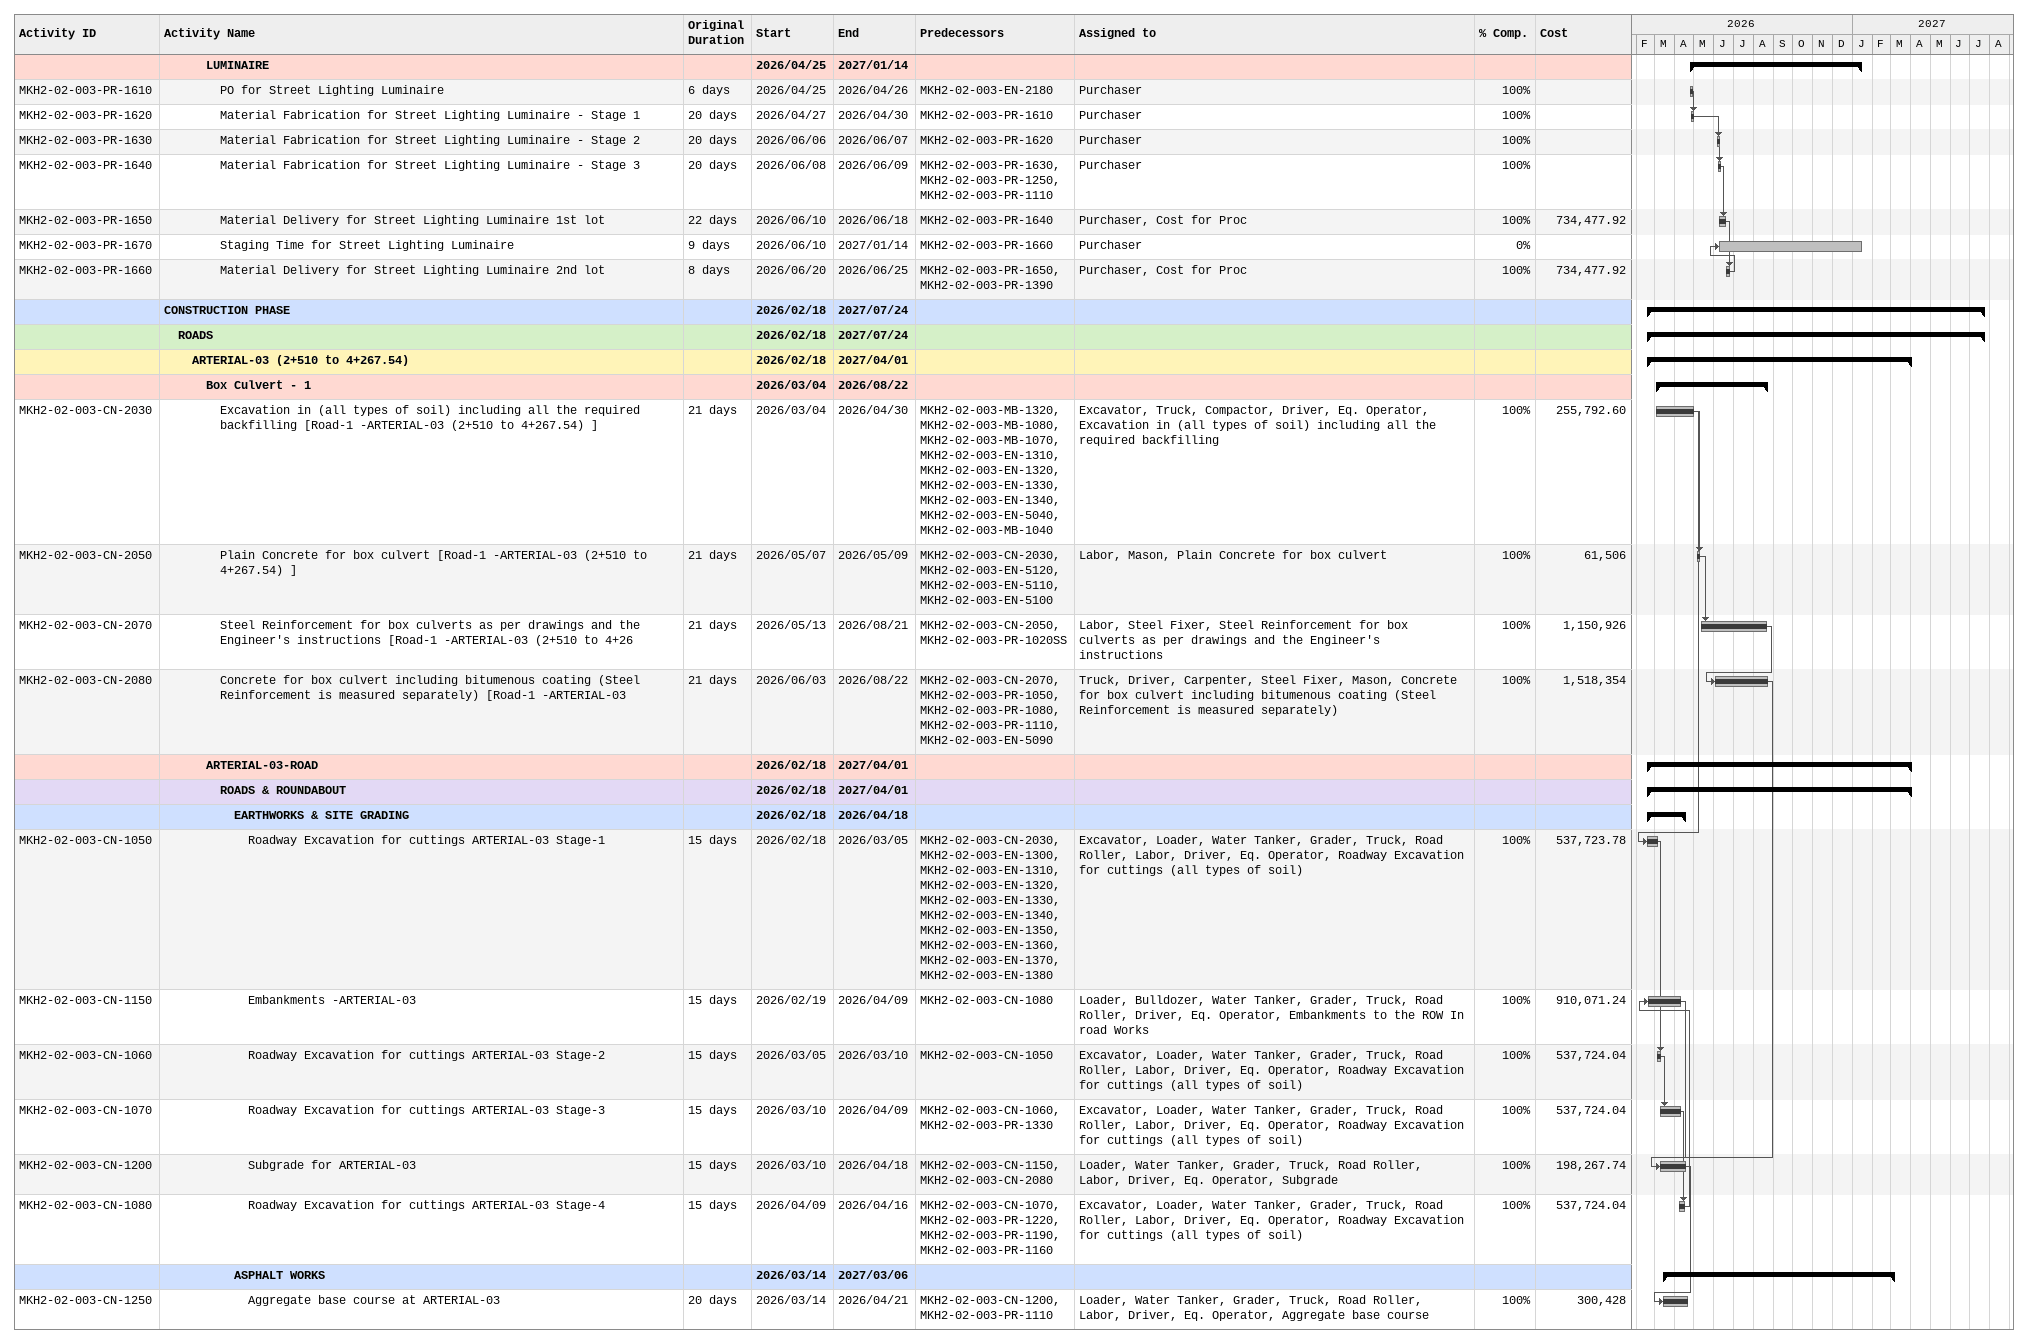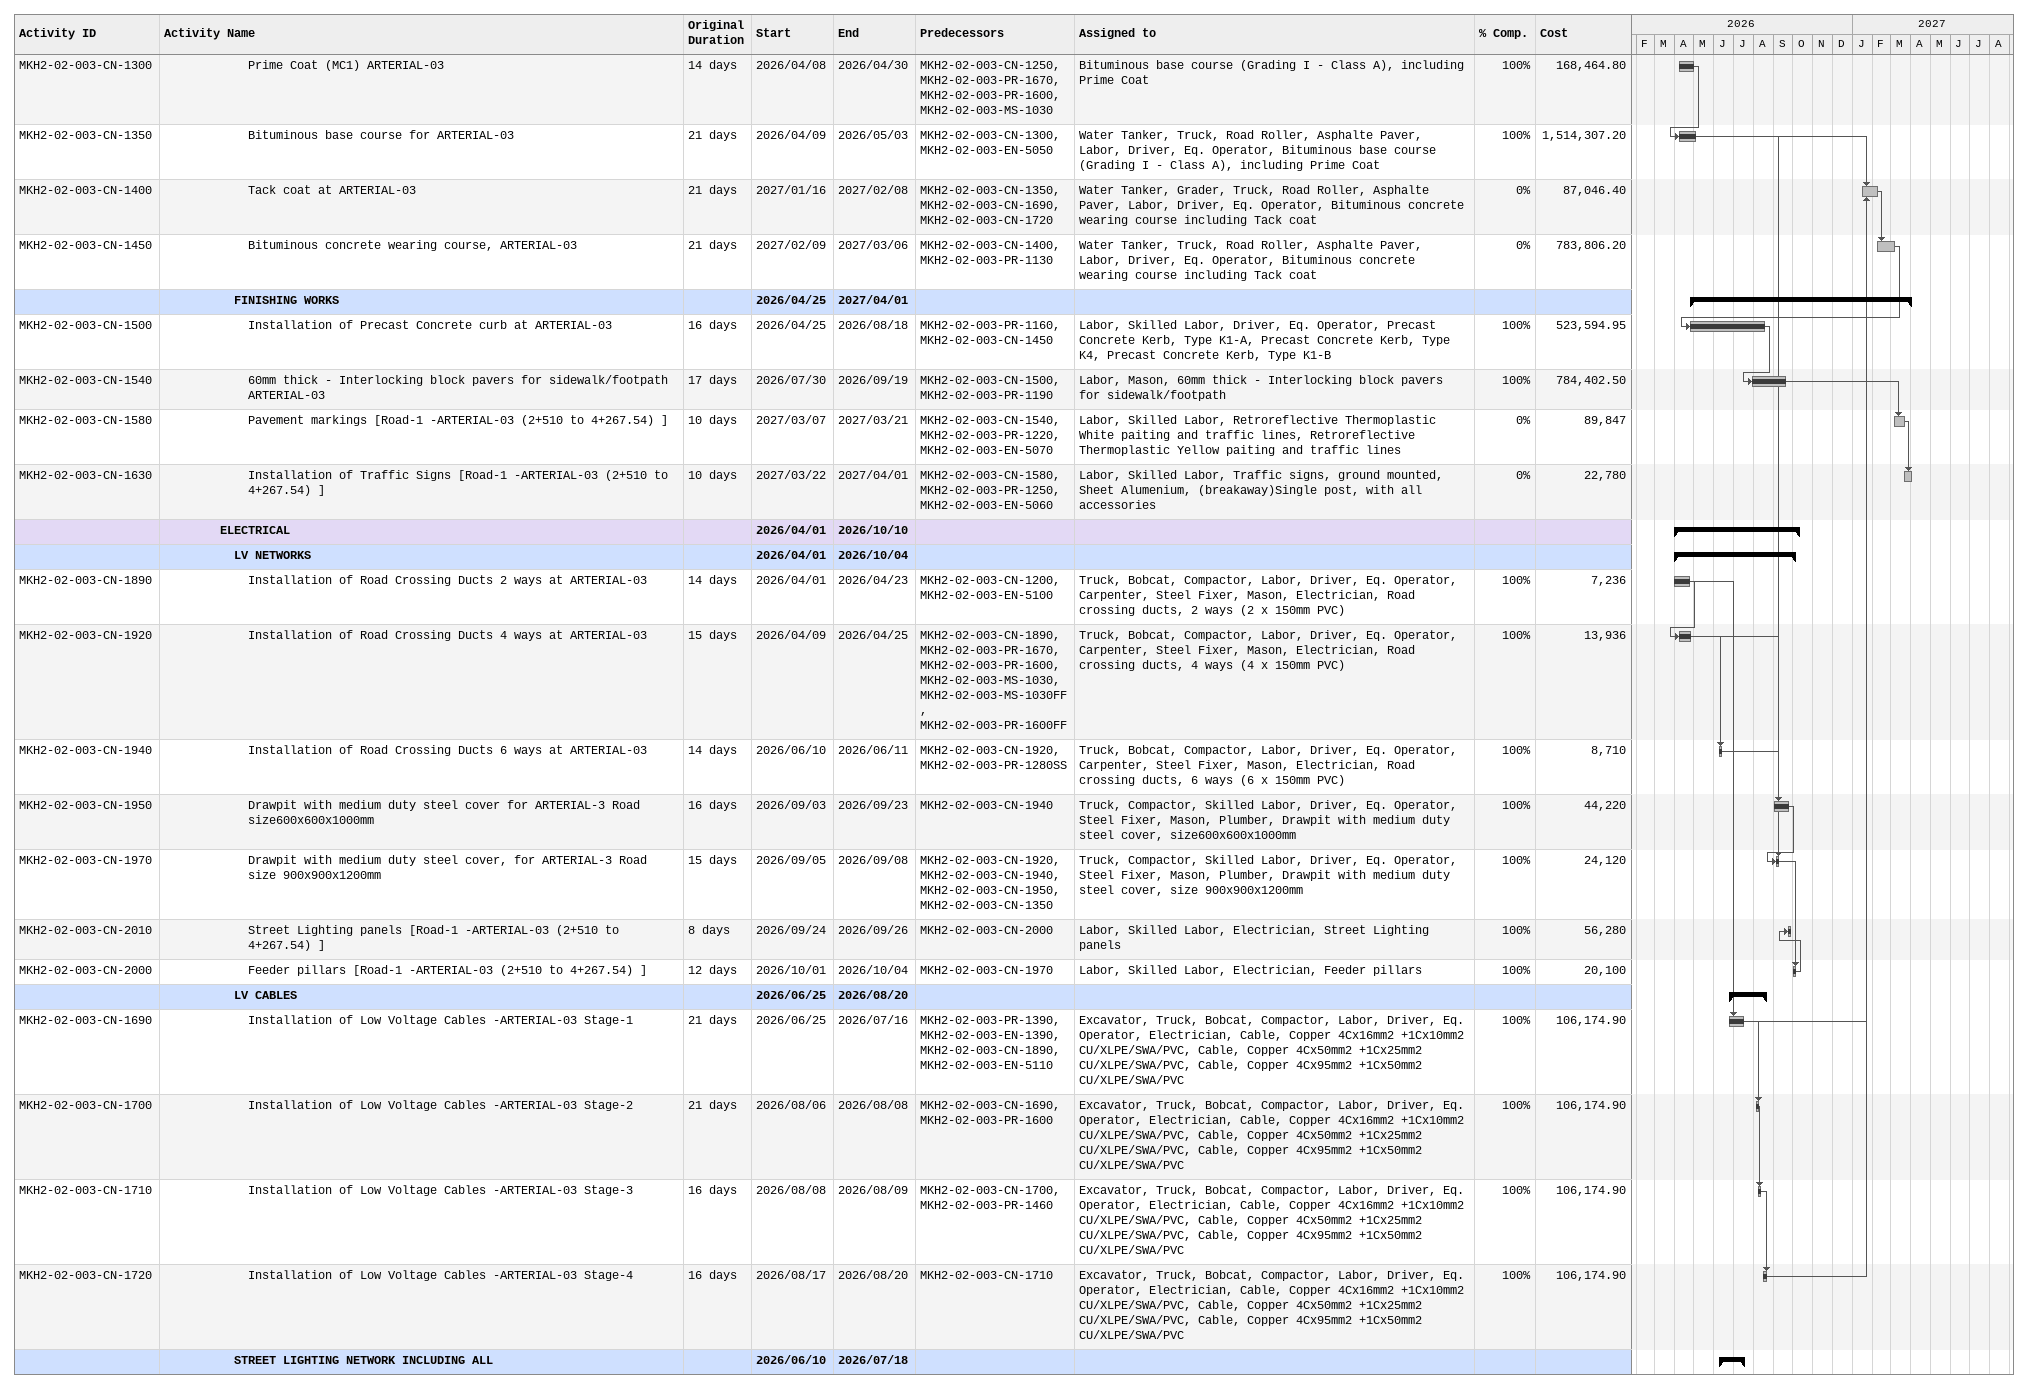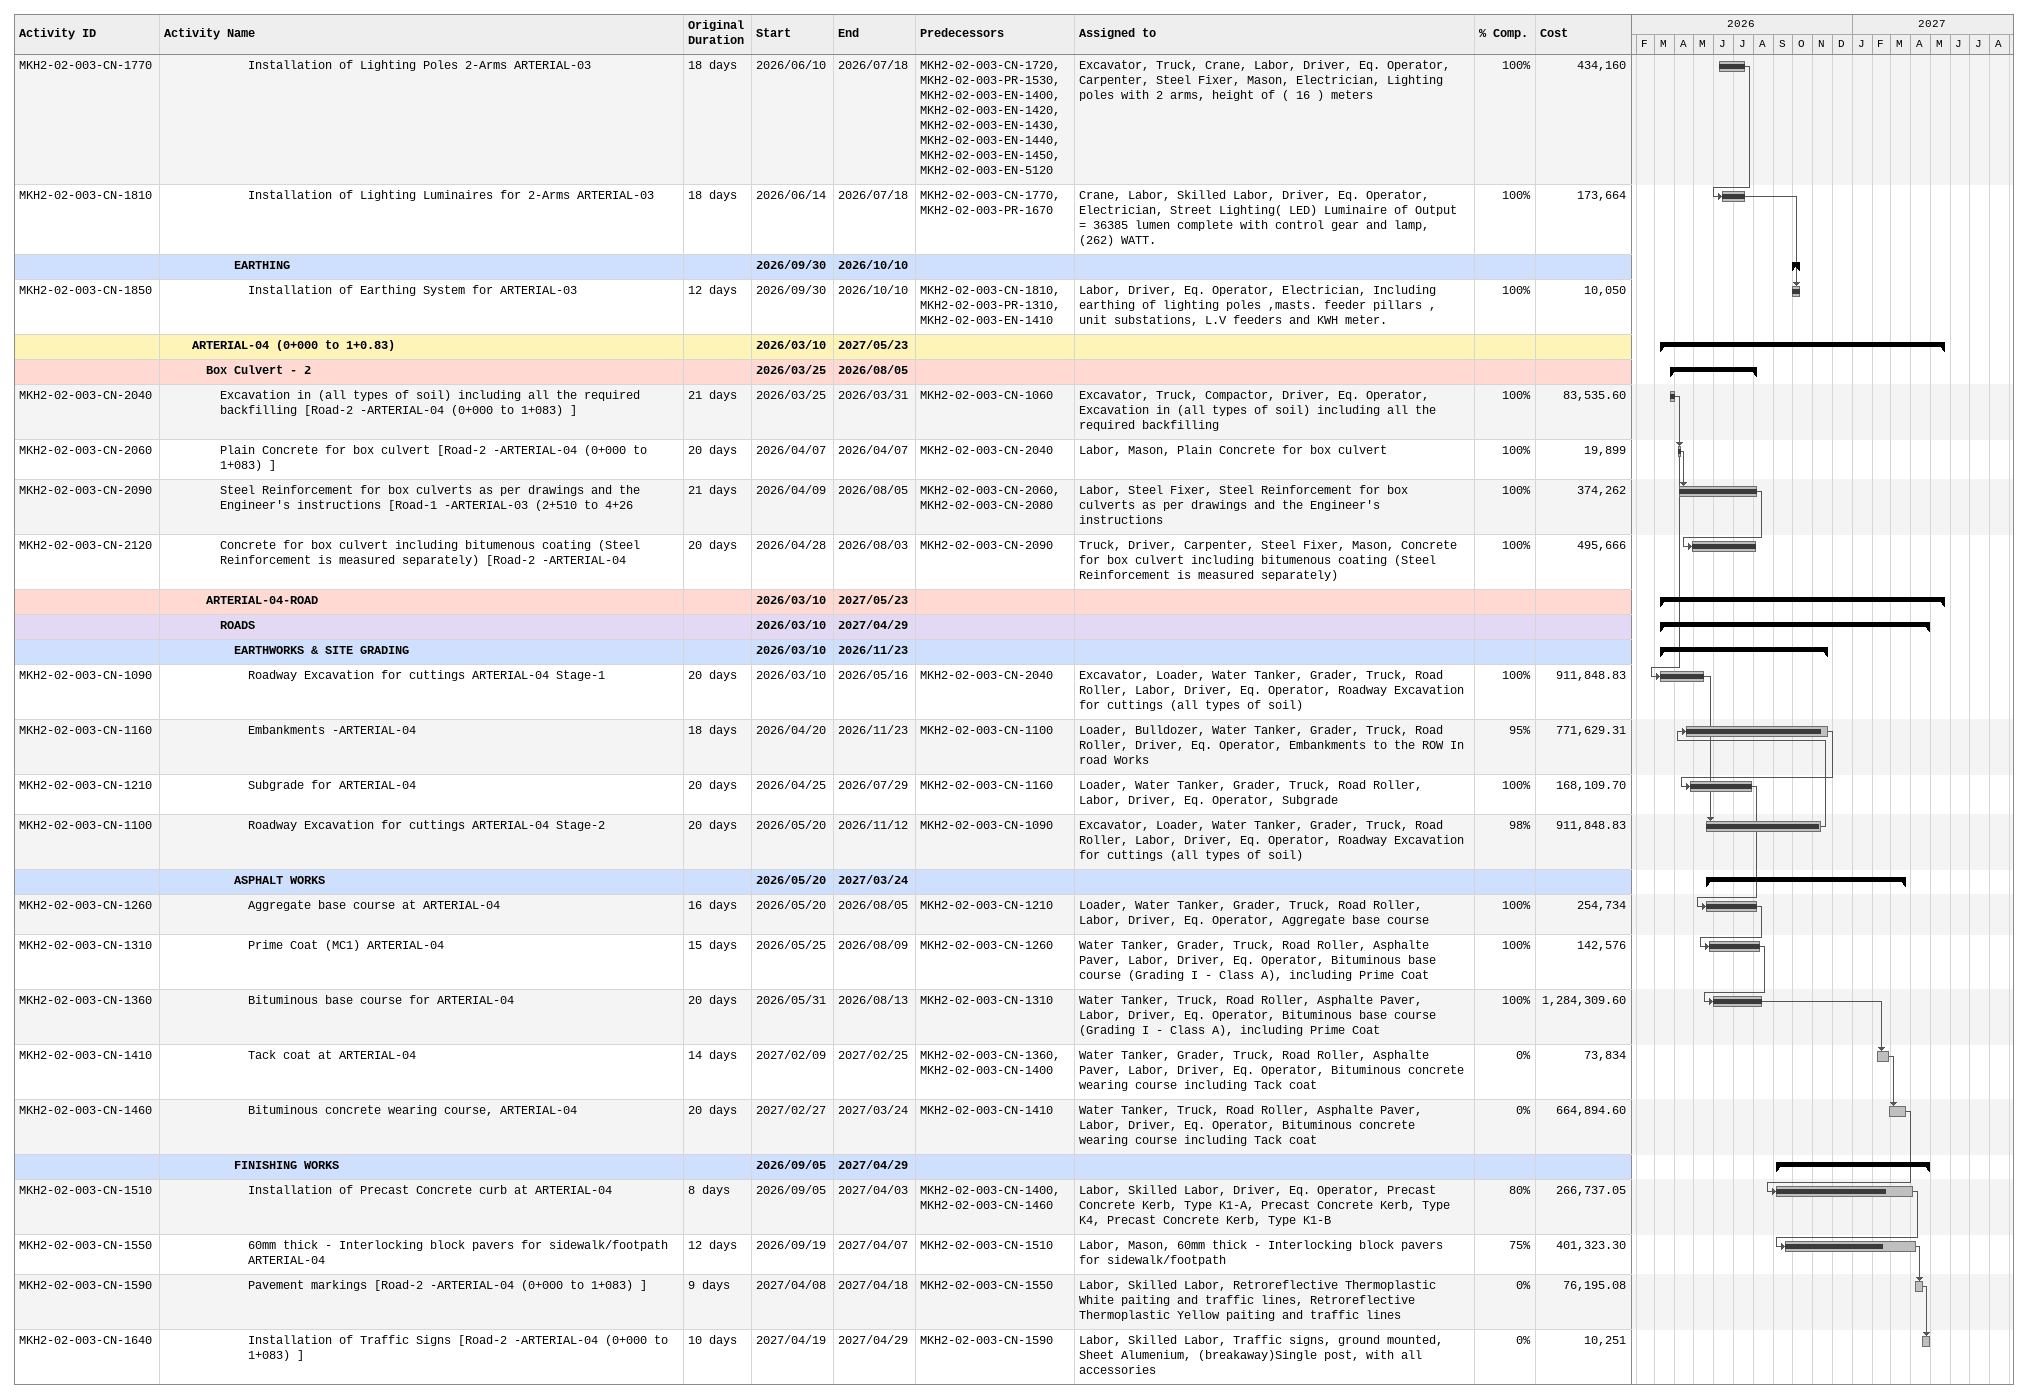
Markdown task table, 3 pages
| ID | Level | Task | Original duration | Start | Finish | Predecessors | Resources | % complete | Cost |
|---|---|---|---|---|---|---|---|---|---|
|  | 4 | **LUMINAIRE** |  | 2026-04-25 | 2027-01-14 |  |  |  |  |
| MKH2-02-003-PR-1610 | 5 | PO for Street Lighting Luminaire | 6d | 2026-04-25 | 2026-04-26 | MKH2-02-003-EN-2180 | Purchaser | 100 |  |
| MKH2-02-003-PR-1620 | 5 | Material Fabrication for Street Lighting Luminaire - Stage 1 | 20d | 2026-04-27 | 2026-04-30 | MKH2-02-003-PR-1610 | Purchaser | 100 |  |
| MKH2-02-003-PR-1630 | 5 | Material Fabrication for Street Lighting Luminaire - Stage 2 | 20d | 2026-06-06 | 2026-06-07 | MKH2-02-003-PR-1620 | Purchaser | 100 |  |
| MKH2-02-003-PR-1640 | 5 | Material Fabrication for Street Lighting Luminaire - Stage 3 | 20d | 2026-06-08 | 2026-06-09 | MKH2-02-003-PR-1630, MKH2-02-003-PR-1250, MKH2-02-003-PR-1110 | Purchaser | 100 |  |
| MKH2-02-003-PR-1650 | 5 | Material Delivery for Street Lighting Luminaire 1st lot | 22d | 2026-06-10 | 2026-06-18 | MKH2-02-003-PR-1640 | Purchaser, Cost for Proc | 100 | 734477.92 |
| MKH2-02-003-PR-1670 | 5 | Staging Time for Street Lighting Luminaire | 9d | 2026-06-10 | 2027-01-14 | MKH2-02-003-PR-1660 | Purchaser | 0 |  |
| MKH2-02-003-PR-1660 | 5 | Material Delivery for Street Lighting Luminaire 2nd lot | 8d | 2026-06-20 | 2026-06-25 | MKH2-02-003-PR-1650, MKH2-02-003-PR-1390 | Purchaser, Cost for Proc | 100 | 734477.92 |
|  | 1 | **CONSTRUCTION PHASE** |  | 2026-02-18 | 2027-07-24 |  |  |  |  |
|  | 2 | **ROADS** |  | 2026-02-18 | 2027-07-24 |  |  |  |  |
|  | 3 | **ARTERIAL-03 (2+510 to 4+267.54)** |  | 2026-02-18 | 2027-04-01 |  |  |  |  |
|  | 4 | **Box Culvert - 1** |  | 2026-03-04 | 2026-08-22 |  |  |  |  |
| MKH2-02-003-CN-2030 | 5 | Excavation in (all types of soil) including all the required backfilling [Road-1 -ARTERIAL-03 (2+510 to 4+267.54) ] | 21d | 2026-03-04 | 2026-04-30 | MKH2-02-003-MB-1320, MKH2-02-003-MB-1080, MKH2-02-003-MB-1070, MKH2-02-003-EN-1310, MKH2-02-003-EN-1320, MKH2-02-003-EN-1330, MKH2-02-003-EN-1340, MKH2-02-003-EN-5040, MKH2-02-003-MB-1040 | Excavator, Truck, Compactor, Driver, Eq. Operator, Excavation in (all types of soil) including all the required backfilling | 100 | 255792.60 |
| MKH2-02-003-CN-2050 | 5 | Plain Concrete for box culvert [Road-1 -ARTERIAL-03 (2+510 to 4+267.54) ] | 21d | 2026-05-07 | 2026-05-09 | MKH2-02-003-CN-2030, MKH2-02-003-EN-5120, MKH2-02-003-EN-5110, MKH2-02-003-EN-5100 | Labor, Mason, Plain Concrete for box culvert | 100 | 61506 |
| MKH2-02-003-CN-2070 | 5 | Steel Reinforcement for box culverts as per drawings and the Engineer's instructions [Road-1 -ARTERIAL-03 (2+510 to 4+26 | 21d | 2026-05-13 | 2026-08-21 | MKH2-02-003-CN-2050, MKH2-02-003-PR-1020SS | Labor, Steel Fixer, Steel Reinforcement for box culverts as per drawings and the Engineer's instructions | 100 | 1150926 |
| MKH2-02-003-CN-2080 | 5 | Concrete for box culvert including bitumenous coating (Steel Reinforcement is measured separately) [Road-1 -ARTERIAL-03 | 21d | 2026-06-03 | 2026-08-22 | MKH2-02-003-CN-2070, MKH2-02-003-PR-1050, MKH2-02-003-PR-1080, MKH2-02-003-PR-1110, MKH2-02-003-EN-5090 | Truck, Driver, Carpenter, Steel Fixer, Mason, Concrete for box culvert including bitumenous coating (Steel Reinforcement is measured separately) | 100 | 1518354 |
|  | 4 | **ARTERIAL-03-ROAD** |  | 2026-02-18 | 2027-04-01 |  |  |  |  |
|  | 5 | **ROADS & ROUNDABOUT** |  | 2026-02-18 | 2027-04-01 |  |  |  |  |
|  | 6 | **EARTHWORKS & SITE GRADING** |  | 2026-02-18 | 2026-04-18 |  |  |  |  |
| MKH2-02-003-CN-1050 | 7 | Roadway Excavation for cuttings ARTERIAL-03 Stage-1 | 15d | 2026-02-18 | 2026-03-05 | MKH2-02-003-CN-2030, MKH2-02-003-EN-1300, MKH2-02-003-EN-1310, MKH2-02-003-EN-1320, MKH2-02-003-EN-1330, MKH2-02-003-EN-1340, MKH2-02-003-EN-1350, MKH2-02-003-EN-1360, MKH2-02-003-EN-1370, MKH2-02-003-EN-1380 | Excavator, Loader, Water Tanker, Grader, Truck, Road Roller, Labor, Driver, Eq. Operator, Roadway Excavation for cuttings (all types of soil) | 100 | 537723.78 |
| MKH2-02-003-CN-1150 | 7 | Embankments -ARTERIAL-03 | 15d | 2026-02-19 | 2026-04-09 | MKH2-02-003-CN-1080 | Loader, Bulldozer, Water Tanker, Grader, Truck, Road Roller, Driver, Eq. Operator, Embankments to the ROW In road Works | 100 | 910071.24 |
| MKH2-02-003-CN-1060 | 7 | Roadway Excavation for cuttings ARTERIAL-03 Stage-2 | 15d | 2026-03-05 | 2026-03-10 | MKH2-02-003-CN-1050 | Excavator, Loader, Water Tanker, Grader, Truck, Road Roller, Labor, Driver, Eq. Operator, Roadway Excavation for cuttings (all types of soil) | 100 | 537724.04 |
| MKH2-02-003-CN-1070 | 7 | Roadway Excavation for cuttings ARTERIAL-03 Stage-3 | 15d | 2026-03-10 | 2026-04-09 | MKH2-02-003-CN-1060, MKH2-02-003-PR-1330 | Excavator, Loader, Water Tanker, Grader, Truck, Road Roller, Labor, Driver, Eq. Operator, Roadway Excavation for cuttings (all types of soil) | 100 | 537724.04 |
| MKH2-02-003-CN-1200 | 7 | Subgrade for ARTERIAL-03 | 15d | 2026-03-10 | 2026-04-18 | MKH2-02-003-CN-1150, MKH2-02-003-CN-2080 | Loader, Water Tanker, Grader, Truck, Road Roller, Labor, Driver, Eq. Operator, Subgrade | 100 | 198267.74 |
| MKH2-02-003-CN-1080 | 7 | Roadway Excavation for cuttings ARTERIAL-03 Stage-4 | 15d | 2026-04-09 | 2026-04-16 | MKH2-02-003-CN-1070, MKH2-02-003-PR-1220, MKH2-02-003-PR-1190, MKH2-02-003-PR-1160 | Excavator, Loader, Water Tanker, Grader, Truck, Road Roller, Labor, Driver, Eq. Operator, Roadway Excavation for cuttings (all types of soil) | 100 | 537724.04 |
|  | 6 | **ASPHALT WORKS** |  | 2026-03-14 | 2027-03-06 |  |  |  |  |
| MKH2-02-003-CN-1250 | 7 | Aggregate base course at ARTERIAL-03 | 20d | 2026-03-14 | 2026-04-21 | MKH2-02-003-CN-1200, MKH2-02-003-PR-1110 | Loader, Water Tanker, Grader, Truck, Road Roller, Labor, Driver, Eq. Operator, Aggregate base course | 100 | 300428 |
| MKH2-02-003-CN-1300 | 7 | Prime Coat (MC1) ARTERIAL-03 | 14d | 2026-04-08 | 2026-04-30 | MKH2-02-003-CN-1250, MKH2-02-003-PR-1670, MKH2-02-003-PR-1600, MKH2-02-003-MS-1030 | Bituminous base course (Grading I - Class A), including Prime Coat | 100 | 168464.80 |
| MKH2-02-003-CN-1350 | 7 | Bituminous base course for ARTERIAL-03 | 21d | 2026-04-09 | 2026-05-03 | MKH2-02-003-CN-1300, MKH2-02-003-EN-5050 | Water Tanker, Truck, Road Roller, Asphalte Paver, Labor, Driver, Eq. Operator, Bituminous base course (Grading I - Class A), including Prime Coat | 100 | 1514307.20 |
| MKH2-02-003-CN-1400 | 7 | Tack coat at ARTERIAL-03 | 21d | 2027-01-16 | 2027-02-08 | MKH2-02-003-CN-1350, MKH2-02-003-CN-1690, MKH2-02-003-CN-1720 | Water Tanker, Grader, Truck, Road Roller, Asphalte Paver, Labor, Driver, Eq. Operator, Bituminous concrete wearing course including Tack coat | 0 | 87046.40 |
| MKH2-02-003-CN-1450 | 7 | Bituminous concrete wearing course, ARTERIAL-03 | 21d | 2027-02-09 | 2027-03-06 | MKH2-02-003-CN-1400, MKH2-02-003-PR-1130 | Water Tanker, Truck, Road Roller, Asphalte Paver, Labor, Driver, Eq. Operator, Bituminous concrete wearing course including Tack coat | 0 | 783806.20 |
|  | 6 | **FINISHING WORKS** |  | 2026-04-25 | 2027-04-01 |  |  |  |  |
| MKH2-02-003-CN-1500 | 7 | Installation of Precast Concrete curb at ARTERIAL-03 | 16d | 2026-04-25 | 2026-08-18 | MKH2-02-003-PR-1160, MKH2-02-003-CN-1450 | Labor, Skilled Labor, Driver, Eq. Operator, Precast Concrete Kerb, Type K1-A, Precast Concrete Kerb, Type K4, Precast Concrete Kerb, Type K1-B | 100 | 523594.95 |
| MKH2-02-003-CN-1540 | 7 | 60mm thick - Interlocking block pavers for sidewalk/footpath ARTERIAL-03 | 17d | 2026-07-30 | 2026-09-19 | MKH2-02-003-CN-1500, MKH2-02-003-PR-1190 | Labor, Mason, 60mm thick - Interlocking block pavers for sidewalk/footpath | 100 | 784402.50 |
| MKH2-02-003-CN-1580 | 7 | Pavement markings [Road-1 -ARTERIAL-03 (2+510 to 4+267.54) ] | 10d | 2027-03-07 | 2027-03-21 | MKH2-02-003-CN-1540, MKH2-02-003-PR-1220, MKH2-02-003-EN-5070 | Labor, Skilled Labor, Retroreflective Thermoplastic White paiting and traffic lines, Retroreflective Thermoplastic Yellow paiting and traffic lines | 0 | 89847 |
| MKH2-02-003-CN-1630 | 7 | Installation of Traffic Signs [Road-1 -ARTERIAL-03 (2+510 to 4+267.54) ] | 10d | 2027-03-22 | 2027-04-01 | MKH2-02-003-CN-1580, MKH2-02-003-PR-1250, MKH2-02-003-EN-5060 | Labor, Skilled Labor, Traffic signs, ground mounted, Sheet Alumenium, (breakaway)Single post, with all accessories | 0 | 22780 |
|  | 5 | **ELECTRICAL** |  | 2026-04-01 | 2026-10-10 |  |  |  |  |
|  | 6 | **LV NETWORKS** |  | 2026-04-01 | 2026-10-04 |  |  |  |  |
| MKH2-02-003-CN-1890 | 7 | Installation of Road Crossing Ducts 2 ways at ARTERIAL-03 | 14d | 2026-04-01 | 2026-04-23 | MKH2-02-003-CN-1200, MKH2-02-003-EN-5100 | Truck, Bobcat, Compactor, Labor, Driver, Eq. Operator, Carpenter, Steel Fixer, Mason, Electrician, Road crossing ducts, 2 ways (2 x 150mm PVC) | 100 | 7236 |
| MKH2-02-003-CN-1920 | 7 | Installation of Road Crossing Ducts 4 ways at ARTERIAL-03 | 15d | 2026-04-09 | 2026-04-25 | MKH2-02-003-CN-1890, MKH2-02-003-PR-1670, MKH2-02-003-PR-1600, MKH2-02-003-MS-1030, MKH2-02-003-MS-1030FF, MKH2-02-003-PR-1600FF | Truck, Bobcat, Compactor, Labor, Driver, Eq. Operator, Carpenter, Steel Fixer, Mason, Electrician, Road crossing ducts, 4 ways (4 x 150mm PVC) | 100 | 13936 |
| MKH2-02-003-CN-1940 | 7 | Installation of Road Crossing Ducts 6 ways at ARTERIAL-03 | 14d | 2026-06-10 | 2026-06-11 | MKH2-02-003-CN-1920, MKH2-02-003-PR-1280SS | Truck, Bobcat, Compactor, Labor, Driver, Eq. Operator, Carpenter, Steel Fixer, Mason, Electrician, Road crossing ducts, 6 ways (6 x 150mm PVC) | 100 | 8710 |
| MKH2-02-003-CN-1950 | 7 | Drawpit with medium duty steel cover for ARTERIAL-3 Road size600x600x1000mm | 16d | 2026-09-03 | 2026-09-23 | MKH2-02-003-CN-1940 | Truck, Compactor, Skilled Labor, Driver, Eq. Operator, Steel Fixer, Mason, Plumber, Drawpit with medium duty steel cover, size600x600x1000mm | 100 | 44220 |
| MKH2-02-003-CN-1970 | 7 | Drawpit with medium duty steel cover, for ARTERIAL-3 Road size 900x900x1200mm | 15d | 2026-09-05 | 2026-09-08 | MKH2-02-003-CN-1920, MKH2-02-003-CN-1940, MKH2-02-003-CN-1950, MKH2-02-003-CN-1350 | Truck, Compactor, Skilled Labor, Driver, Eq. Operator, Steel Fixer, Mason, Plumber, Drawpit with medium duty steel cover, size 900x900x1200mm | 100 | 24120 |
| MKH2-02-003-CN-2010 | 7 | Street Lighting panels [Road-1 -ARTERIAL-03 (2+510 to 4+267.54) ] | 8d | 2026-09-24 | 2026-09-26 | MKH2-02-003-CN-2000 | Labor, Skilled Labor, Electrician, Street Lighting panels | 100 | 56280 |
| MKH2-02-003-CN-2000 | 7 | Feeder pillars [Road-1 -ARTERIAL-03 (2+510 to 4+267.54) ] | 12d | 2026-10-01 | 2026-10-04 | MKH2-02-003-CN-1970 | Labor, Skilled Labor, Electrician, Feeder pillars | 100 | 20100 |
|  | 6 | **LV CABLES** |  | 2026-06-25 | 2026-08-20 |  |  |  |  |
| MKH2-02-003-CN-1690 | 7 | Installation of Low Voltage Cables -ARTERIAL-03 Stage-1 | 21d | 2026-06-25 | 2026-07-16 | MKH2-02-003-PR-1390, MKH2-02-003-EN-1390, MKH2-02-003-CN-1890, MKH2-02-003-EN-5110 | Excavator, Truck, Bobcat, Compactor, Labor, Driver, Eq. Operator, Electrician, Cable, Copper 4Cx16mm2 +1Cx10mm2 CU/XLPE/SWA/PVC, Cable, Copper 4Cx50mm2 +1Cx25mm2 CU/XLPE/SWA/PVC, Cable, Copper 4Cx95mm2 +1Cx50mm2 CU/XLPE/SWA/PVC | 100 | 106174.90 |
| MKH2-02-003-CN-1700 | 7 | Installation of Low Voltage Cables -ARTERIAL-03 Stage-2 | 21d | 2026-08-06 | 2026-08-08 | MKH2-02-003-CN-1690, MKH2-02-003-PR-1600 | Excavator, Truck, Bobcat, Compactor, Labor, Driver, Eq. Operator, Electrician, Cable, Copper 4Cx16mm2 +1Cx10mm2 CU/XLPE/SWA/PVC, Cable, Copper 4Cx50mm2 +1Cx25mm2 CU/XLPE/SWA/PVC, Cable, Copper 4Cx95mm2 +1Cx50mm2 CU/XLPE/SWA/PVC | 100 | 106174.90 |
| MKH2-02-003-CN-1710 | 7 | Installation of Low Voltage Cables -ARTERIAL-03 Stage-3 | 16d | 2026-08-08 | 2026-08-09 | MKH2-02-003-CN-1700, MKH2-02-003-PR-1460 | Excavator, Truck, Bobcat, Compactor, Labor, Driver, Eq. Operator, Electrician, Cable, Copper 4Cx16mm2 +1Cx10mm2 CU/XLPE/SWA/PVC, Cable, Copper 4Cx50mm2 +1Cx25mm2 CU/XLPE/SWA/PVC, Cable, Copper 4Cx95mm2 +1Cx50mm2 CU/XLPE/SWA/PVC | 100 | 106174.90 |
| MKH2-02-003-CN-1720 | 7 | Installation of Low Voltage Cables -ARTERIAL-03 Stage-4 | 16d | 2026-08-17 | 2026-08-20 | MKH2-02-003-CN-1710 | Excavator, Truck, Bobcat, Compactor, Labor, Driver, Eq. Operator, Electrician, Cable, Copper 4Cx16mm2 +1Cx10mm2 CU/XLPE/SWA/PVC, Cable, Copper 4Cx50mm2 +1Cx25mm2 CU/XLPE/SWA/PVC, Cable, Copper 4Cx95mm2 +1Cx50mm2 CU/XLPE/SWA/PVC | 100 | 106174.90 |
|  | 6 | **STREET LIGHTING NETWORK INCLUDING ALL** |  | 2026-06-10 | 2026-07-18 |  |  |  |  |
| MKH2-02-003-CN-1770 | 7 | Installation of Lighting Poles 2-Arms ARTERIAL-03 | 18d | 2026-06-10 | 2026-07-18 | MKH2-02-003-CN-1720, MKH2-02-003-PR-1530, MKH2-02-003-EN-1400, MKH2-02-003-EN-1420, MKH2-02-003-EN-1430, MKH2-02-003-EN-1440, MKH2-02-003-EN-1450, MKH2-02-003-EN-5120 | Excavator, Truck, Crane, Labor, Driver, Eq. Operator, Carpenter, Steel Fixer, Mason, Electrician, Lighting poles with 2 arms, height of ( 16 ) meters | 100 | 434160 |
| MKH2-02-003-CN-1810 | 7 | Installation of Lighting Luminaires for 2-Arms ARTERIAL-03 | 18d | 2026-06-14 | 2026-07-18 | MKH2-02-003-CN-1770, MKH2-02-003-PR-1670 | Crane, Labor, Skilled Labor, Driver, Eq. Operator, Electrician, Street Lighting( LED) Luminaire of Output = 36385 lumen complete with control gear and lamp, (262) WATT. | 100 | 173664 |
|  | 6 | **EARTHING** |  | 2026-09-30 | 2026-10-10 |  |  |  |  |
| MKH2-02-003-CN-1850 | 7 | Installation of Earthing System for ARTERIAL-03 | 12d | 2026-09-30 | 2026-10-10 | MKH2-02-003-CN-1810, MKH2-02-003-PR-1310, MKH2-02-003-EN-1410 | Labor, Driver, Eq. Operator, Electrician, Including earthing of lighting poles ,masts. feeder pillars , unit substations, L.V feeders and KWH meter. | 100 | 10050 |
|  | 3 | **ARTERIAL-04 (0+000 to 1+0.83)** |  | 2026-03-10 | 2027-05-23 |  |  |  |  |
|  | 4 | **Box Culvert - 2** |  | 2026-03-25 | 2026-08-05 |  |  |  |  |
| MKH2-02-003-CN-2040 | 5 | Excavation in (all types of soil) including all the required backfilling [Road-2 -ARTERIAL-04 (0+000 to 1+083) ] | 21d | 2026-03-25 | 2026-03-31 | MKH2-02-003-CN-1060 | Excavator, Truck, Compactor, Driver, Eq. Operator, Excavation in (all types of soil) including all the required backfilling | 100 | 83535.60 |
| MKH2-02-003-CN-2060 | 5 | Plain Concrete for box culvert [Road-2 -ARTERIAL-04 (0+000 to 1+083) ] | 20d | 2026-04-07 | 2026-04-07 | MKH2-02-003-CN-2040 | Labor, Mason, Plain Concrete for box culvert | 100 | 19899 |
| MKH2-02-003-CN-2090 | 5 | Steel Reinforcement for box culverts as per drawings and the Engineer's instructions [Road-1 -ARTERIAL-03 (2+510 to 4+26 | 21d | 2026-04-09 | 2026-08-05 | MKH2-02-003-CN-2060, MKH2-02-003-CN-2080 | Labor, Steel Fixer, Steel Reinforcement for box culverts as per drawings and the Engineer's instructions | 100 | 374262 |
| MKH2-02-003-CN-2120 | 5 | Concrete for box culvert including bitumenous coating (Steel Reinforcement is measured separately) [Road-2 -ARTERIAL-04 | 20d | 2026-04-28 | 2026-08-03 | MKH2-02-003-CN-2090 | Truck, Driver, Carpenter, Steel Fixer, Mason, Concrete for box culvert including bitumenous coating (Steel Reinforcement is measured separately) | 100 | 495666 |
|  | 4 | **ARTERIAL-04-ROAD** |  | 2026-03-10 | 2027-05-23 |  |  |  |  |
|  | 5 | **ROADS** |  | 2026-03-10 | 2027-04-29 |  |  |  |  |
|  | 6 | **EARTHWORKS & SITE GRADING** |  | 2026-03-10 | 2026-11-23 |  |  |  |  |
| MKH2-02-003-CN-1090 | 7 | Roadway Excavation for cuttings ARTERIAL-04 Stage-1 | 20d | 2026-03-10 | 2026-05-16 | MKH2-02-003-CN-2040 | Excavator, Loader, Water Tanker, Grader, Truck, Road Roller, Labor, Driver, Eq. Operator, Roadway Excavation for cuttings (all types of soil) | 100 | 911848.83 |
| MKH2-02-003-CN-1160 | 7 | Embankments -ARTERIAL-04 | 18d | 2026-04-20 | 2026-11-23 | MKH2-02-003-CN-1100 | Loader, Bulldozer, Water Tanker, Grader, Truck, Road Roller, Driver, Eq. Operator, Embankments to the ROW In road Works | 95 | 771629.31 |
| MKH2-02-003-CN-1210 | 7 | Subgrade for ARTERIAL-04 | 20d | 2026-04-25 | 2026-07-29 | MKH2-02-003-CN-1160 | Loader, Water Tanker, Grader, Truck, Road Roller, Labor, Driver, Eq. Operator, Subgrade | 100 | 168109.70 |
| MKH2-02-003-CN-1100 | 7 | Roadway Excavation for cuttings ARTERIAL-04 Stage-2 | 20d | 2026-05-20 | 2026-11-12 | MKH2-02-003-CN-1090 | Excavator, Loader, Water Tanker, Grader, Truck, Road Roller, Labor, Driver, Eq. Operator, Roadway Excavation for cuttings (all types of soil) | 98 | 911848.83 |
|  | 6 | **ASPHALT WORKS** |  | 2026-05-20 | 2027-03-24 |  |  |  |  |
| MKH2-02-003-CN-1260 | 7 | Aggregate base course at ARTERIAL-04 | 16d | 2026-05-20 | 2026-08-05 | MKH2-02-003-CN-1210 | Loader, Water Tanker, Grader, Truck, Road Roller, Labor, Driver, Eq. Operator, Aggregate base course | 100 | 254734 |
| MKH2-02-003-CN-1310 | 7 | Prime Coat (MC1) ARTERIAL-04 | 15d | 2026-05-25 | 2026-08-09 | MKH2-02-003-CN-1260 | Water Tanker, Grader, Truck, Road Roller, Asphalte Paver, Labor, Driver, Eq. Operator, Bituminous base course (Grading I - Class A), including Prime Coat | 100 | 142576 |
| MKH2-02-003-CN-1360 | 7 | Bituminous base course for ARTERIAL-04 | 20d | 2026-05-31 | 2026-08-13 | MKH2-02-003-CN-1310 | Water Tanker, Truck, Road Roller, Asphalte Paver, Labor, Driver, Eq. Operator, Bituminous base course (Grading I - Class A), including Prime Coat | 100 | 1284309.60 |
| MKH2-02-003-CN-1410 | 7 | Tack coat at ARTERIAL-04 | 14d | 2027-02-09 | 2027-02-25 | MKH2-02-003-CN-1360, MKH2-02-003-CN-1400 | Water Tanker, Grader, Truck, Road Roller, Asphalte Paver, Labor, Driver, Eq. Operator, Bituminous concrete wearing course including Tack coat | 0 | 73834 |
| MKH2-02-003-CN-1460 | 7 | Bituminous concrete wearing course, ARTERIAL-04 | 20d | 2027-02-27 | 2027-03-24 | MKH2-02-003-CN-1410 | Water Tanker, Truck, Road Roller, Asphalte Paver, Labor, Driver, Eq. Operator, Bituminous concrete wearing course including Tack coat | 0 | 664894.60 |
|  | 6 | **FINISHING WORKS** |  | 2026-09-05 | 2027-04-29 |  |  |  |  |
| MKH2-02-003-CN-1510 | 7 | Installation of Precast Concrete curb at ARTERIAL-04 | 8d | 2026-09-05 | 2027-04-03 | MKH2-02-003-CN-1400, MKH2-02-003-CN-1460 | Labor, Skilled Labor, Driver, Eq. Operator, Precast Concrete Kerb, Type K1-A, Precast Concrete Kerb, Type K4, Precast Concrete Kerb, Type K1-B | 80 | 266737.05 |
| MKH2-02-003-CN-1550 | 7 | 60mm thick - Interlocking block pavers for sidewalk/footpath ARTERIAL-04 | 12d | 2026-09-19 | 2027-04-07 | MKH2-02-003-CN-1510 | Labor, Mason, 60mm thick - Interlocking block pavers for sidewalk/footpath | 75 | 401323.30 |
| MKH2-02-003-CN-1590 | 7 | Pavement markings [Road-2 -ARTERIAL-04 (0+000 to 1+083) ] | 9d | 2027-04-08 | 2027-04-18 | MKH2-02-003-CN-1550 | Labor, Skilled Labor, Retroreflective Thermoplastic White paiting and traffic lines, Retroreflective Thermoplastic Yellow paiting and traffic lines | 0 | 76195.08 |
| MKH2-02-003-CN-1640 | 7 | Installation of Traffic Signs [Road-2 -ARTERIAL-04 (0+000 to 1+083) ] | 10d | 2027-04-19 | 2027-04-29 | MKH2-02-003-CN-1590 | Labor, Skilled Labor, Traffic signs, ground mounted, Sheet Alumenium, (breakaway)Single post, with all accessories | 0 | 10251 |
